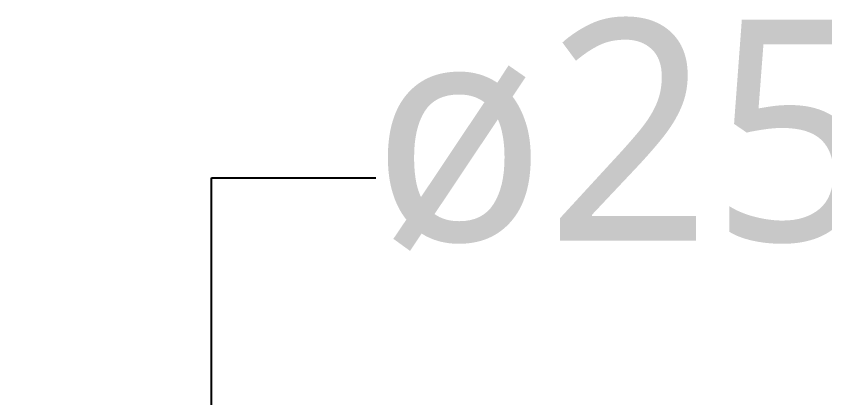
# Model space of a CAD drawing. Header units: millimetres. Extents: x 61566 to 667441, y 0 to 118800.
# Drawn here: x 446148 to 447794, y 60790 to 61567 of the extents above; entities that cross this region are included whole.
import ezdxf

# ---------------------------------------------------------------- set-up
doc = ezdxf.new("R2010")
doc.units = ezdxf.units.MM
doc.header["$LTSCALE"] = 200
doc.linetypes.add('CENTER', pattern=[50.8, 31.75, -6.35, 6.35, -6.35])
for name, color, linetype in [('DUCT', 7, 'Continuous'), ('TEXT', 3, 'Continuous'), ('환기(RA)', 2, 'Continuous')]:
    doc.layers.add(name, color=color, linetype=linetype)
doc.styles.add('LG전자', font='malgun.ttf')

# ---------------------------------------------------------------- blocks, each defined once
blk = doc.blocks.new('ELBOW_90_150')
at = {"layer": 'DUCT', "color": 0}
blk.add_lwpolyline([(175, 250, 0.414214), (-75, 0), (75, 0, -0.414214), (175, 100), (175, 250)], format="xyb", dxfattribs=at)
at = {"layer": 'DUCT', "color": 1, "linetype": 'CENTER'}
blk.add_arc((175, 0), 175, 90, 180, dxfattribs=at)

msp = doc.modelspace()

# ---------------------------------------------------------------- linework, layer by layer
at = {"layer": 'TEXT', "color": 1}
for p, q in [((446545.6, 61237.8), (446880.4, 61237.8)), ((446545.6, 59943.3, 0), (446545.6, 61237.8))]:
    msp.add_line(p, q, dxfattribs=at)

# ---------------------------------------------------------------- block references
at = {"layer": '환기(RA)', "xscale": 1.666666666666667, "yscale": 1.666666666666667, "zscale": 1.666666666666667, "rotation": 90.00000000000001}
msp.add_blockref('ELBOW_90_150', (446201.8, 60588.1), dxfattribs=at)

# ---------------------------------------------------------------- texts
at = {"layer": 'TEXT', "color": 2, "style": 'LG전자'}
msp.add_text('ø250', height=450, dxfattribs=at).set_placement((446872.6, 61109.7, 0))

doc.saveas('drawing.dxf')
